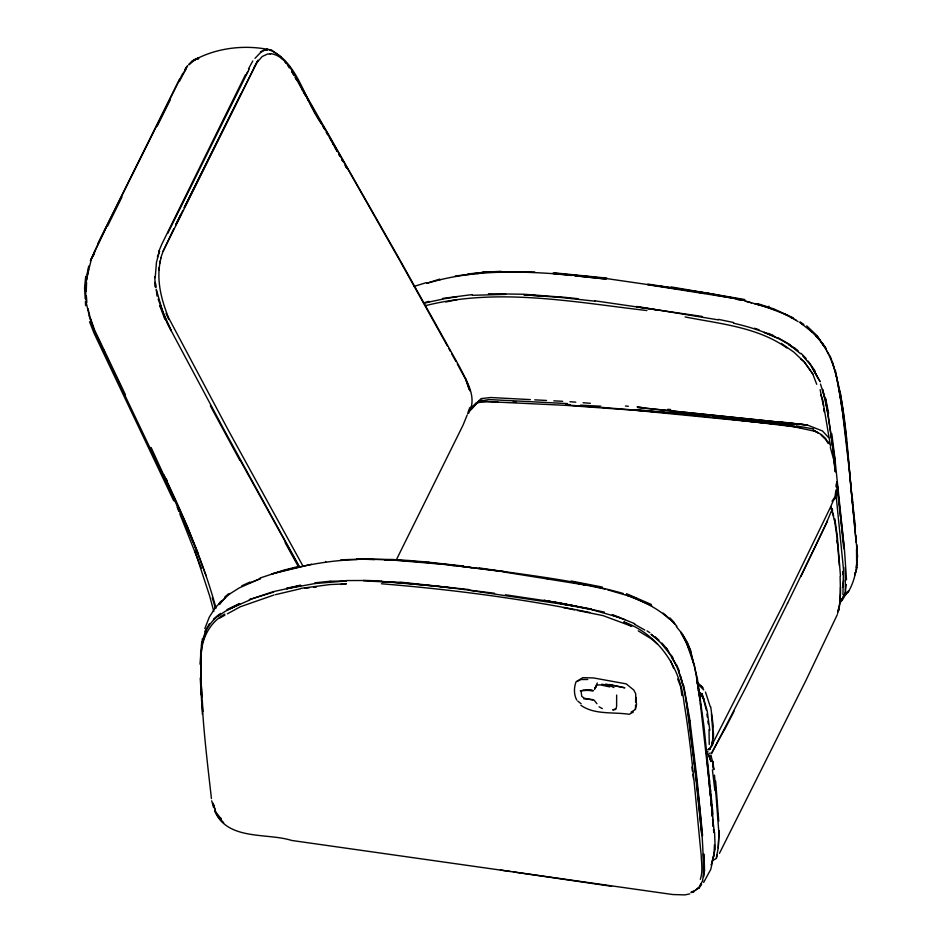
<?xml version="1.0" encoding="UTF-8"?>
<svg xmlns="http://www.w3.org/2000/svg" width="942" height="942" viewBox="0 0 942 942"><rect width="100%" height="100%" fill="white"/><g stroke="black" fill="none" stroke-linecap="round" stroke-linejoin="round"><path stroke-width="1.41" d="M86.193 296.565L86.169 302.441L88.866 313.98M704.569 871.103L704.015 854.159M707.678 749.82L709.526 748.819L708.761 749.573C714.66 744.003 712.282 735.043 712.87 727.907M714.472 844.797L713.954 854.983L711.881 862.742L714.86 850.355M635.579 705.134L635.509 709.385L631.069 712.128M635.614 702.308L635.732 693.807L633.789 690.05L626.194 683.868L593.566 677.946L582.851 677.651L576.068 681.761C573.878 687.625 573.737 694.431 576.728 700.024M713.4 738.151L713.483 732.911M716.485 858.174L717.298 854.653M856.631 567.685L856.855 557.252M703.65 876.825L703.945 866.393M200.01 664.157L201.694 642.15M155.206 277.631L156.454 262.359L159.504 251.137L158.857 251.302L161.718 244.39L245.462 74.712M842.949 594.696L843.467 569.109L835.954 493.997M86.217 291.514L86.582 282.459M85.534 289.347L85.899 281.47L91.033 260.557M836.025 486.861L836.178 483.976M85.675 290.136L85.828 299.25M718.216 848.059L719.135 830.679L718.216 848.059L716.344 857.762M837.603 613.383L839.887 602.515L840.523 593.119L840.099 576.41M201.141 654.172L202.412 638.7M845.351 589.975L845.209 567.296M856.325 567.414L856.784 562.857M839.887 602.515L840.499 587.337M703.344 876.566C703.921 824.438 694.996 772.464 689.261 720.689C685.906 699.294 683.397 676.945 672.27 657.916L676.309 665.252L668.349 651.534M85.722 276.312L84.556 287.71L85.216 298.755M836.319 489.393L835.66 495.186L830.467 507.243L782.449 606.283L709.644 749.491M161.07 257.825C155.724 278.243 160.929 298.826 168.618 317.866L228.294 430.188L302.547 565.318M86.947 274.628L88.689 266.091M712.07 743.768L712.623 739.741M835.213 495.198L835.789 491.182M158.633 270.354L159.033 267.669M159.622 263.642L160.022 260.969M86.735 280.104L88.006 271.908M842.595 587.207L843.655 580.449M843.008 597.475L844.797 593.966L846.352 584.476M201.812 646.094C203.013 633.377 209.607 621.379 220.452 614.384M713.188 741.801L712.34 745.746M839.228 607.213L838.627 610.581L840.24 601.773L848.707 590.775L843.526 597.051M856.678 565.541L856.525 548.939M702.544 880.169L704.286 871.951L703.427 853.911M714.213 853.558L710.786 869.336L703.639 882.442M845.245 593.966L845.881 591.046M85.899 281.47L86.805 277.407M87.712 273.357L88.607 269.294M857.09 567.649L854.677 575.103M201.506 645.835L206.286 630.245M635.332 709.032L636.533 704.475L635.885 697.268M837.815 611.9L838.427 609.568M700.33 879.31C702.979 871.562 701.472 863.284 701.213 855.312C696.008 804.397 692.441 753.211 684.01 702.697C680.43 667.136 658.164 634.131 623.769 621.897L631.799 626.312L603.01 615.609L577.481 610.44M711.752 744.898L712.717 741.436M467.668 413.809L468.857 409.688M160.693 258.238L163.072 251.337L173.693 228.871M468.669 413.197C477.735 397.406 466.42 380.874 459.508 366.744L399.879 259.898L291.596 69.826C286.568 62.419 279.727 54.448 270.201 53.612M157.396 257.072L159.504 251.137M93.081 256.271L94.047 253.787L90.456 260.793M204.814 628.608L209.254 617.222L215.459 607.354L230.013 593.436M467.15 415.069L463.052 425.136L396.146 560.231M594.508 689.579L597.263 683.009M827.029 521.479L831.621 510.564M837.32 614.608L805.928 680.454L719.452 853.358M827.182 521.738L800.924 576.457M848.247 592.023C856.443 578.105 858.103 561.703 856.549 545.889M827.488 520.761L812.239 552.73M93.541 253.528L107.105 225.503M204.744 631.693L209.395 623.792M787.512 603.375L812.298 552.495M94.812 251.738L90.491 260.51L106.905 225.88L182.736 73.429M163.072 251.337L257.978 60.182L184.161 207.793L240.975 93.764M595.509 687.825L596.839 685.105L600.301 684.869L609.768 686.906M787.571 603.139L745.923 687.271L711.61 753.529M97.579 244.049L179.486 79.222M107.647 225.95L121.977 197.066M157.173 126.204L170.208 99.958M179.333 81.577L186.528 67.742M167.758 233.357L249.241 69.025M180.888 214.376L175.659 224.914L182.842 210.502M724.386 730.109L734.053 711.245M834.965 497.282L831.998 501.156M245.838 75.313L247.687 71.757M724.304 729.826L711.363 753.364M834.223 499.578L835.071 497.988M699.682 886.187L702.756 880.511M248.488 68.872L252.797 60.959M844.797 593.966L840.229 602.338L841.453 601.02M253.563 68.177L256.907 62.513L262.217 56.52L267.658 53.988L270.484 54.141M841.241 600.537L843.09 597.428M701.013 883.949L699.152 887.046L695.985 889.801M220.616 602.762L221.994 600.478L219.368 604.411M594.72 688.414L596.086 686.188M843.726 597.84L841.265 601.373M854.618 573.831L855.889 571.806M711.022 864.827L712.317 862.79M701.649 884.361L699.176 887.882M182.83 74.065L185.833 69.402M709.691 753.541L710.08 752.952M768.99 306.185L768.401 307.551L764.197 306.374M219.097 603.539L220.687 601.396M219.486 604.34L225.444 597.428M185.915 67.824L187.517 65.704M840.617 601.02L842.089 599.065M184.703 69.696L187.646 66.07M478.501 402.505L487.12 401.633L565.765 405.343L635.685 410.347L774.677 423.982L680.642 413.95M254.999 58.333L260.663 52.434L264.384 50.256L267.964 49.655L265.95 49.926M471.082 409.77L476.993 403.141M188.659 64.433L191.426 61.748L195.1 60.1M470.423 407.674L473.084 406.426L481.197 398.572L490.758 397.524L530.358 399.608M470.376 409.134L477.606 402.21M189.13 64.751L193.546 60.841M469.587 410.1L476.428 402.646M213.493 619.129L217.649 615.538M224.82 596.945L228.329 593.966M709.267 748.972L710.28 748.125M224.785 614.102C209.807 622.297 201.729 638.335 201.188 655.067C199.998 703.05 206.062 750.951 211.432 798.557M228.776 594.555L239.15 587.961L260.51 578.506M716.097 858.68L713.447 859.999M709.302 749.585L710.186 748.972M692.452 892.286L699.364 887.517L696.856 889.236M218.297 615.008L220.687 613.407M218.085 616.115L225.468 611.181L239.81 604.058L228.47 609.521M191.52 61.395L195.524 59.063L198.515 58.569M194.594 59.888C216.495 47.983 243.519 44.733 267.881 49.396M193.181 60.688L198.032 57.921M633.33 712.058L629.291 714.307C613.407 711.811 594.555 715.037 580.908 705.299M260.463 51.904L263.513 50.22M219.745 618.034L224.879 615.22M227.458 613.807L240.304 606.766L273.863 595.05M226.963 609.604L239.409 603.563M577.022 681.537L580.955 679.523L587.761 679.488M469.269 408.216L473.084 406.426M241.741 585.818L250.019 582.05M231.402 608.014L249.818 600.019M615.573 708.773L612.7 709.962L615.738 709.432L616.598 706.571L616.657 695.078M690.981 892.192L693.877 891.014M250.431 582.662L260.439 578.659M249.359 599.654L273.251 591.67L300.71 585.641L300.416 585.1L286.863 588.691L286.545 588.161L300.71 585.641M477.3 402.599L480.561 401.433M260.122 577.999L284.025 570.098L297.248 566.754M476.593 403.141L480.314 401.916M423.488 303.006L428.704 301.346L428.94 302.029L442.716 299.144M249.536 599.559L273.675 592.059M413.915 286.462L426.408 282.6M691.381 892.58L693.795 891.85M439.949 279.809L426.679 283.283L439.702 279.126L439.949 279.809C488.827 267.893 539.589 272.191 589.127 276.654M423.641 303.418L428.94 302.029M478.595 400.998L482.116 400.115M425.548 305.644C498.224 287.275 573.949 302.135 646.907 310.542M275.276 594.708L300.757 588.691M286.863 588.691L315.052 583.522L346.526 580.967L330.136 581.249L314.875 582.827L315.052 583.522M445.778 301.993L457.153 299.615M311.413 564.258L271.626 574.008C299.532 566.06 328.134 560.313 357.218 559.56M689.791 893.899L684.869 894.9L672.753 894.535L291.737 840.464C266.939 832.61 228.082 840.817 215 811.674M477.724 273.592L484.789 272.191L500.897 271.308M482.033 400.727L488.969 399.561L567.378 403.576M476.44 273.58L484.789 272.191L455.233 276.065M442.505 298.449L472.213 294.599L472.366 295.305L505.795 294.363M442.787 298.991L457.211 296.73M300.545 588.42L330.089 584.546L346.373 583.852L340.663 584.452M195.524 59.063L198.715 58.687M305.031 588.232L309.306 587.784M313.58 587.325L316.43 587.031M534.726 272.002L499.354 271.673L483.222 272.379L467.962 273.969L468.15 274.664M480.361 401.304L497.812 401.857M340.839 559.866C395.84 557.075 450.688 564.835 505.112 571.829L446.661 564.623L392.461 560.043M580.307 690.733L591.976 690.192M488.427 293.739L523.717 294.234L560.196 297.013M356.971 559.148L392.331 559.489L410.641 560.596M346.267 580.555L363.565 580.508M384.583 560.149L391.896 560.243M357.042 559.006L374.469 559.583M363.636 580.354L381.64 580.967M266.598 49.055L271.543 50.056L280.952 56.885M363.789 580.908L399.903 582.603L452.808 587.996M513.26 401.645L516.181 401.798M567.343 404.471L570.263 404.624M580.496 405.154L600.961 406.226M534.762 399.844L546.49 400.456M553.825 400.845L562.621 401.304M399.903 582.603L381.769 581.52L436.052 586.054L494.574 593.272M542.062 296.035L523.846 294.775L560.36 297.413L594.873 301.169M565.765 404.966L599.336 407.25M602.256 407.439L667.631 412.726M569.957 401.728L575.786 402.175M583.086 402.74L590.387 403.306M625.429 406.026L628.349 406.249M637.098 406.932L641.478 407.262M667.76 409.299L670.68 409.523M381.416 583.769C451.3 589.421 521.032 598.5 589.751 612.488M635.579 410.217L674.26 413.397M410.571 560.737L428.881 562.115M586.112 690.086L593.389 690.698L583.604 690.015L581.096 691.063L581.72 696.326L584.37 698.234L594.237 700.283L596.934 703.709M635.709 409.593L674.507 413.079M451.324 565.447L454.221 565.706M460.026 566.224L464.371 566.613M583.828 698.787L592.824 699.6M553.036 273.109L605.918 278.479L713.2 294.116M670.527 412.996L677.757 413.679M399.961 582.109L468.551 589.515M554.155 272.827L606.883 278.125M552.978 273.616L571.57 275.488M574.432 275.77L605.883 278.938M560.266 296.86L578.035 298.685M737.115 417.718L637.663 407.403L807.318 425.007L822.46 430.965L828.571 437.512M740.047 418.024L756.132 419.696M759.052 420.002L764.904 420.603M767.824 420.909L773.676 421.521M776.608 421.816L782.449 422.428M785.381 422.734L807.318 425.007L778.245 421.663M700.554 414.998L675.956 412.396L713.106 415.669L794.447 425.077M703.45 415.304L709.232 415.917M715.025 416.529L717.91 416.835M723.703 417.447L726.6 417.753M730.933 418.213L735.278 418.672M739.611 419.131L743.956 419.59M746.853 419.897L791.798 425.231M575.633 275.806L605.989 279.103M428.81 562.256L463.499 566.06M712.458 416.941L793.659 426.679L813.499 430.977M594.885 300.816L702.167 316.453M505.465 594.779L560.066 602.939L604.423 612.135M479.231 567.932C527.332 575.291 576.151 580.178 623.109 593.436M468.574 590.175L576.304 606.295L544.029 600.337L591.47 609.05M796.167 425.843L813.582 428.963M467.244 567.025L471.553 567.649M546.336 578.459L549.21 578.871M647.601 284.672L729.402 297.59M500.402 870.008L510.505 871.491M513.39 871.915L611.558 886.292M636.604 306.927L658.811 310.189M774.925 423.853L800.712 427.644M647.861 284.072L713.365 294.21L744.604 300.286L729.32 297.201M505.183 572.206L586.948 585.3L570.876 581.885L604.929 589.056M601.714 684.233L609.58 685.446L613.948 687.566M636.651 306.456L718.405 319.891M660.507 286.156L663.345 286.615M666.182 287.086L669.02 287.546M671.858 288.005L676.109 288.699M684.61 290.089L687.448 290.56M690.286 291.019L693.112 291.478M576.304 606.295L560.066 603.598L591.352 609.533L619.53 617.563M671.01 286.91L744.745 299.532M609.509 684.469L624.84 687.813L605.624 684.092M713.106 294.611L744.486 300.368M685.105 316.936C719.629 323.801 757.486 327.015 786.959 348.01M697.374 292.173L704.51 293.492M737.386 299.568L740.235 300.098M571.099 581.002L602.327 587.078M563.304 607.566L574.644 609.863M718.405 319.362L733.559 322.505M744.463 300.898L765.363 306.586L787.677 315.287M733.465 323.177C755.272 328.216 776.914 335.517 795.201 348.775L788.772 344.572L798.263 351.519M607.708 589.833L630.292 596.439M745.934 301.287L751.551 302.853M754.365 303.63L761.383 305.597M705.888 751.327L708.113 751.963M757.509 303.571L774.171 309.058L793.223 317.831M269.153 49.655C299.886 62.678 304.513 103.549 324.036 127.099M757.392 304.16L775.384 310.024M754.471 328.228L759.028 329.759M612.359 614.584L634.708 623.686M832.092 509.033L832.634 510.211M612.253 615.161L625.017 619.742M158.857 251.302L159.516 251.538M627.478 595.603C642.503 600.961 657.328 607.979 669.138 618.906M627.643 594.991L637.098 598.606M774.383 336.353L764.339 332.396L776.538 337.707M626.571 593.731L651.299 604.434M790.891 317.466L793.529 318.632M626.242 594.543L651.699 605.741M768.484 333.386L773.311 335.517M269.447 49.82L271.013 50.562M784.085 313.898L795.943 320.068M813.7 430.553L817.962 432.814L813.123 430.047L821.506 434.639L825.816 438.713M777.904 337.672L790.102 344.69M599.053 706.794L602.327 708.584M634.437 624.205L644.764 630.045M638.24 630.822L651.676 639.053L657.116 643.857M697.363 683.515L703.78 689.921M647.001 630.881L649.815 632.683M794.683 319.397L798.109 321.681M800.158 321.976L803.809 324.46M781.295 343.359L793.812 352.072L804.303 362.046L813.04 374.339M803.396 324.896L799.852 322.341L812.345 332.279M651.146 634.437L654.513 637.051M800.7 358.937L804.138 361.669L812.711 373.821L816.714 384.301M794.518 347.881L797.874 350.554M663.144 613.077L672.67 621.461M577.787 701.083L581.096 703.745M697.928 683.715L699.918 685.376M795.766 349.659L800.512 353.745M651.299 634.331L660.683 642.715L669.962 654.184M707.312 753.883L708.537 754.954L711.033 761.607L708.408 753.989M654.984 636.662L658.953 640.183M698.187 683.327L702.579 687.271M223.666 822.896L220.263 819.575M806.764 325.908L817.256 335.87L823.496 345.69M821.165 435.192L825.369 439.172M218.45 815.807L221.358 818.68M223.384 822.601L220.605 819.87L215.659 811.592M801.03 353.297L806.152 358.584M810.214 330.136L819.717 339.991M670.033 619.094L675.061 624.346M802.749 355.864L810.25 364.53L820.188 381.734L812.122 367.392M669.95 617.94L674.201 622.485M661.955 643.103L667.466 649.521M280.916 57.356L282.624 59.299M673.389 622.273L676.874 626.253M701.307 686.023L703.097 688.084M830.926 506.619L834.306 520.078M817.303 336.447L826.334 348.752M816.031 335.988C824.627 345.219 830.455 356.665 834.259 368.616M676.274 626.512L681.137 632.541M284.814 61.748L286.333 63.644M808.142 361.116L814.995 370.889M666.076 647.99L668.667 651.358M220.84 819.246L217.614 814.583M832.045 510.164L832.434 510.682L830.997 508.739M831.362 507.985L832.127 509.057M825.581 439.207L828.348 443.235M671.14 655.02L672.941 657.763M822.142 342.747L826.311 349.27M826.617 350.601L828.948 354.286M698.305 690.38L703.792 699.011L707.159 710.81L709.844 730.38M698.693 690.816L703.792 699.011L701.872 693.359L706.359 710.068M681.36 632.365L687.472 643.41L690.863 651.734L697.374 678.617L703.992 726.553L712.964 814.1M680.701 632.553L688.755 647.072M218.791 817.703L214.811 810.65M287.84 65.54L289.253 67.848M827.818 441.551L829.207 443.812M825.922 439.455L828.124 443.034M682.82 634.837L687.472 642.727L690.792 651.052M293.822 74.971L291.69 71.333L293.857 75.136M295.235 77.409L297.366 81.059M295.305 77.68L296.754 80.223M301.805 89.113L306.138 96.743M307.587 99.275L309.023 101.818M310.471 104.362L312.638 108.177M314.086 110.72L315.523 113.252M322.753 125.957L324.919 129.772M326.356 132.316L327.804 134.859M332.856 143.749L337.189 151.368M338.637 153.911L340.086 156.454M346.585 167.888L345.137 165.345L346.574 167.829M324.755 128.359L399.443 259.898M298.072 82.272L302.417 89.937M303.854 92.493L305.302 95.048M306.751 97.603L308.929 101.43M310.377 103.985L311.826 106.54M313.274 109.095L314.722 111.651M316.889 115.477L321.234 123.143M322.682 125.698L324.13 128.242M326.297 132.08L327.745 134.635M329.194 137.191L333.539 144.844M334.987 147.399L337.154 151.226M338.602 153.781L340.05 156.337M400.15 261.158L447.544 346.22M240.01 459.967L299.238 566.848M299.167 566.354L225.374 432.213L167.546 323.883L158.15 299.203M285.143 542.627L298.567 566.978M448.934 348.775L450.335 351.331M451.724 353.874L455.916 361.528M457.317 364.071L465.689 379.379L470.034 391.001M210.36 405.872L239.798 460.308M814.324 371.042L818.056 378.366M710.48 755.814L710.857 756.544M88.913 315.382L95.483 333.656L175.612 501.556M93.917 328.617L125.463 394.816M173.728 500.803L94.035 333.209L89.561 321.728M163.873 474.85C184.467 517.912 203.331 562.044 216.036 608.143M95.483 333.656L104.939 353.839M151.109 447.474L187.67 527.32L206.145 575.856M103.467 349.529L105.245 353.497M163.508 475.003L197.714 552.601L187.011 527.579M830.161 355.982C849.413 410.323 846.882 470.082 855.477 526.46M166.028 313.274L168.689 319.35M683.751 636.733L690.451 652.182M166.192 478.583L167.346 481.244M705.464 692.005L710.256 706.665M676.733 665.064L679.241 670.916M686.353 642.42L693.689 663.71L689.674 649.215M164.838 319.197L159.834 305.891M177.155 507.185L178.768 511.259M179.851 513.979L201.376 568.262M93.988 328.346L89.466 315.264M820.729 394.792L822.731 400.032L830.503 446.131M670.657 660.636L673.66 668.502M677.675 678.982L680.689 686.836L681.902 695.585M160.105 305.703L161.094 308.34M164.073 316.265L171.409 330.972L162.86 312.179L156.29 289.5L157.02 296.059M469.081 388.022L465.713 378.943L469.257 389.647M215.117 809.425L213.481 804.868L215.247 810.461M678.511 670.963L683.032 685.293L680.63 676.226M820.506 384.101L824.945 398.419L822.59 389.364L827.971 413.279L833.741 455.504M194.77 550.623L209.701 596.086L213.81 611.523M710.845 755.072L713.306 764.445L713.695 769.449L712.541 760.959L713.306 764.445M213.551 807.459L211.726 800.806M832.222 510.905L833.658 516.004M90.42 319.138L91.209 321.705M212.256 597.687L215.459 608.508M213.08 803.126L214.164 806.799M832.398 361.775L836.437 376.27M830.326 447.368L833.387 458.554M325.579 561.456L325.755 562.15M820.141 389.658L823.402 405.849M87.983 308.682L89.561 315.111M330.136 581.249L330.277 581.944M836.355 376.423C847.47 431.118 850.567 487.073 856.172 542.51M483.222 272.379L483.364 273.074M825.616 398.537L828.63 413.326M683.704 685.399L689.991 720.618M835.377 370.241L843.137 411.725L846.54 439.172M834.812 518.901L837.226 535.586L840.452 575.668M834.459 519.654L836.873 536.328M694.101 663.933L700.448 699.164M827.971 413.279L825.357 398.654L835.189 461.344L844.326 548.892L836.814 481.703M712.941 765.187L713.718 769.638M686.117 700.153L696.315 778.787L701.861 835.613L692.759 748.148M710.727 706.794L713.353 726.859M699.788 699.094L696.715 678.558L699.859 698.952L708.619 777.55M840.099 391.177L843.137 411.725M839.44 391.118L842.478 411.642M691.852 767L692.452 771.368M692.865 774.289L693.477 778.657M706.924 714.224L707.301 716.992M707.878 721.148L708.254 723.915M689.921 720.76L696.986 778.881L702.591 835.566M831.786 433.732L835.271 461.191M831.056 433.815L833.8 455.481M833.599 458.13L835.33 471.895L834.07 458.248L834.883 468.256M836.991 540.626L837.332 543.346M712.411 769.885L714.884 790.585M842.654 413.102L849.26 469.858L856.525 545.065M823.744 408.757L824.085 411.666M842.643 571.712L842.984 574.62M714.495 775.113L718.77 831.421M700.377 703.25L700.718 706.147M705.958 750.998L706.3 753.894M706.971 759.688L707.312 762.584M707.995 768.366L708.325 771.263M708.843 775.607L709.514 781.389M836.673 481.656L840.358 516.605M840.817 520.973L841.43 526.802M841.736 529.71L843.738 548.644M837.014 537.717L839.428 565.706M155.642 283.683L156.042 287.722M706.771 757.18L710.433 796.261L709.856 790.562M710.704 799.157L711.387 806.399L710.68 799.228M711.657 809.296L712.34 816.526L711.634 809.343M712.611 819.422L713.294 826.664L712.599 819.446M708.89 780.447L709.573 787.665M852.392 498.283L852.781 502.604M853.04 505.489L853.688 512.683M853.947 515.568L854.476 521.326M854.865 525.648L855.383 531.406M855.783 535.727L856.302 541.485M856.69 548.362L857.479 557.146L856.984 544.971M715.649 781.142L718.746 821.2M710.021 785.734L710.539 791.504M710.798 794.389L711.446 801.607M711.705 804.492L712.223 810.261M712.599 814.583L713.118 820.364M713.506 824.686L714.024 830.455M844.397 548.739L846.517 579.813M86.358 296.035L86.876 302.347M711.422 713.859L712.917 732.9M202.412 714.377L200.246 678.063M201.093 681.078L200.646 652.924M201.447 686.871L202.083 697.021M202.353 701.366L202.977 711.516M155.265 282.435L155.524 286.886M85.381 301.511L85.64 305.655M714.589 832.492L715.213 849.448M154.818 276.818L155.218 286.898M200.834 678.322L201.129 694.89M709.02 729.461L709.244 744.498M342.97 161.541L341.522 158.998L342.947 161.447M838.074 491.912L836.861 481.715L838.074 491.912M713.836 832.457L713.565 829.561L713.836 832.457"/></g></svg>
